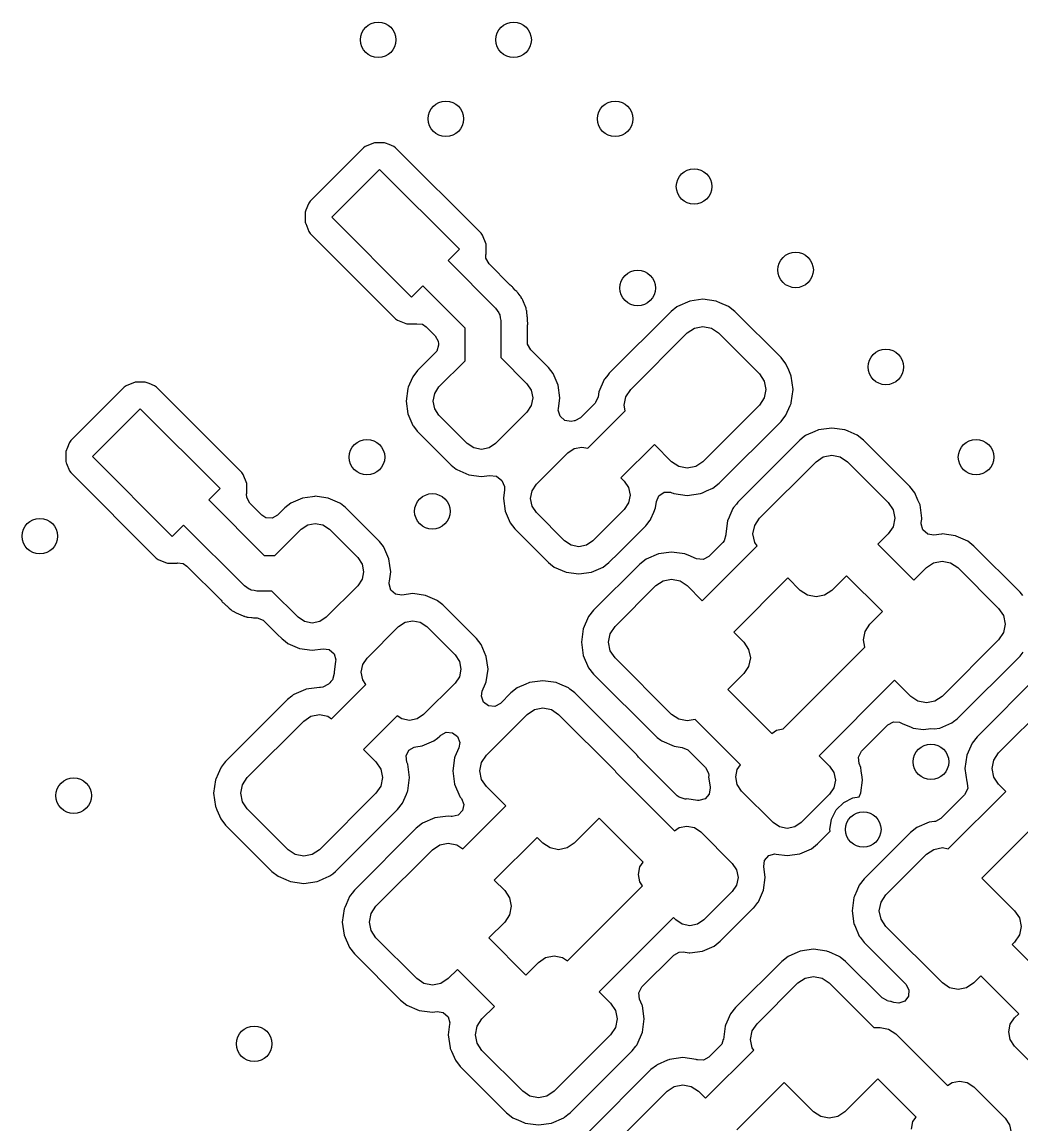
# Model space of a CAD drawing. Extents: x 4.14 to 8.85, y -5.31 to -1.77.
# Drawn here: x 6.9821 to 7.4253, y -4.226 to -3.7371 of the extents above; entities that cross this region are included whole.
import ezdxf

# ---------------------------------------------------------------- set-up
doc = ezdxf.new("R2010")
doc.units = 0
doc.header["$MEASUREMENT"] = 0
doc.layers.add('BLACK', color=7, linetype='CONTINUOUS')

msp = doc.modelspace()

# ---------------------------------------------------------------- linework, layer by layer
at = {"layer": 'BLACK', "linetype": 'CONTINUOUS'}
for p, q in [((7.13348, -3.79288), (7.10984, -3.81653)), ((7.13428, -3.79225), (7.13348, -3.79288)), ((7.13839, -3.79066), (7.13428, -3.79225)), ((7.1406, -3.79066), (7.13839, -3.79066)), ((7.14234, -3.79066), (7.1406, -3.79066)), ((7.1428, -3.79066), (7.14234, -3.79066)), ((7.14234, -3.79066), (7.14234, -3.79066)), ((7.14322, -3.79082), (7.1428, -3.79066)), ((7.14485, -3.79145), (7.14322, -3.79082)), ((7.14322, -3.79082), (7.14322, -3.79082)), ((7.14691, -3.79224), (7.14485, -3.79145)), ((7.14773, -3.79288), (7.14691, -3.79224)), ((7.18557, -3.83072), (7.14773, -3.79288)), ((7.11945, -3.82365), (7.1406, -3.80249)), ((7.1406, -3.80249), (7.17596, -3.83785)), ((7.10906, -3.81769), (7.10796, -3.82055)), ((7.10919, -3.81734), (7.10906, -3.81769)), ((7.10984, -3.81653), (7.10919, -3.81734)), ((7.10796, -3.82055), (7.10761, -3.82146)), ((7.10761, -3.82146), (7.10761, -3.82191)), ((7.10761, -3.82191), (7.10761, -3.82191)), ((7.10761, -3.82191), (7.10761, -3.8224)), ((7.10761, -3.8224), (7.10762, -3.82586)), ((7.10762, -3.82586), (7.10778, -3.82629)), ((7.10778, -3.82629), (7.10784, -3.82644)), ((7.10784, -3.82644), (7.10921, -3.82997)), ((7.1548, -3.85901), (7.11945, -3.82365)), ((7.10921, -3.82997), (7.10984, -3.83077)), ((7.10984, -3.83077), (7.14768, -3.86861)), ((7.1862, -3.83152), (7.18557, -3.83072)), ((7.18779, -3.83563), (7.1862, -3.83152)), ((7.18779, -3.83731), (7.18779, -3.83563)), ((7.17596, -3.83785), (7.17095, -3.84286)), ((7.18774, -3.84017), (7.18779, -3.84004)), ((7.18777, -3.84183), (7.18774, -3.84017)), ((7.18911, -3.84429), (7.18777, -3.84183)), ((7.18779, -3.83817), (7.18779, -3.83731)), ((7.18779, -3.84004), (7.18779, -3.83817)), ((7.17095, -3.84286), (7.192, -3.86391)), ((7.19851, -3.85369), (7.18911, -3.84429)), ((7.15981, -3.85399), (7.1548, -3.85901)), ((7.17855, -3.87273), (7.15981, -3.85399)), ((7.19895, -3.85405), (7.19851, -3.85369)), ((7.19921, -3.85428), (7.19895, -3.85405)), ((7.19895, -3.85405), (7.19895, -3.85405)), ((7.19951, -3.85447), (7.19921, -3.85428)), ((7.19974, -3.85474), (7.19951, -3.85447)), ((7.20077, -3.85593), (7.19974, -3.85474)), ((7.20102, -3.8562), (7.20077, -3.85593)), ((7.20144, -3.85662), (7.20102, -3.8562)), ((7.20156, -3.85678), (7.20144, -3.85662)), ((7.20175, -3.85705), (7.20156, -3.85678)), ((7.202, -3.85736), (7.20175, -3.85705)), ((7.20297, -3.85848), (7.202, -3.85736)), ((7.2032, -3.85875), (7.20297, -3.85848)), ((7.20297, -3.85848), (7.20297, -3.85848)), ((7.20334, -3.85907), (7.2032, -3.85875)), ((7.20342, -3.85919), (7.20334, -3.85907)), ((7.20372, -3.85971), (7.20342, -3.85919)), ((7.20379, -3.85984), (7.20372, -3.85971)), ((7.204, -3.86013), (7.20379, -3.85984)), ((7.20412, -3.86046), (7.204, -3.86013)), ((7.20462, -3.86185), (7.20412, -3.86046)), ((7.20412, -3.86046), (7.20412, -3.86046)), ((7.27806, -3.86082), (7.27261, -3.86318)), ((7.28395, -3.86001), (7.27806, -3.86082)), ((7.28983, -3.86082), (7.28395, -3.86001)), ((7.29014, -3.86095), (7.28983, -3.86082)), ((7.29147, -3.86153), (7.29014, -3.86095)), ((7.29014, -3.86095), (7.29014, -3.86095)), ((7.29528, -3.86318), (7.29147, -3.86153)), ((7.192, -3.86391), (7.1927, -3.86503)), ((7.1927, -3.86503), (7.19352, -3.86606)), ((7.19352, -3.86606), (7.19362, -3.8665)), ((7.19362, -3.8665), (7.19386, -3.86688)), ((7.20477, -3.86222), (7.20462, -3.86185)), ((7.20553, -3.86388), (7.20477, -3.86222)), ((7.20558, -3.86423), (7.20553, -3.86388)), ((7.20562, -3.86438), (7.20558, -3.86423)), ((7.20577, -3.86496), (7.20562, -3.86438)), ((7.2058, -3.8651), (7.20577, -3.86496)), ((7.20592, -3.86543), (7.2058, -3.8651)), ((7.20594, -3.86579), (7.20592, -3.86543)), ((7.20603, -3.86726), (7.20594, -3.86579)), ((7.26981, -3.86537), (7.24237, -3.89281)), ((7.27234, -3.86339), (7.26981, -3.86537)), ((7.27236, -3.86337), (7.27234, -3.86339)), ((7.27261, -3.86318), (7.27236, -3.86337)), ((7.27236, -3.86337), (7.27236, -3.86337)), ((7.29808, -3.86537), (7.29528, -3.86318)), ((7.31856, -3.88585), (7.29808, -3.86537)), ((7.14768, -3.86861), (7.14849, -3.86926)), ((7.14849, -3.86926), (7.14927, -3.86955)), ((7.14927, -3.86955), (7.15218, -3.87067)), ((7.15218, -3.87067), (7.15218, -3.87067)), ((7.15218, -3.87067), (7.15261, -3.87084)), ((7.15261, -3.87084), (7.15307, -3.87084)), ((7.15307, -3.87084), (7.15307, -3.87084)), ((7.15307, -3.87084), (7.1548, -3.87084)), ((7.1548, -3.87084), (7.15701, -3.87084)), ((7.15701, -3.87084), (7.15708, -3.87081)), ((7.15708, -3.87081), (7.1596, -3.87107)), ((7.1596, -3.87107), (7.16124, -3.87215)), ((7.19386, -3.86688), (7.19401, -3.86819)), ((7.19401, -3.86819), (7.1943, -3.86947)), ((7.1943, -3.86947), (7.1943, -3.88585)), ((7.20607, -3.86766), (7.20603, -3.86726)), ((7.20613, -3.86806), (7.20607, -3.86766)), ((7.20613, -3.86868), (7.20613, -3.86806)), ((7.20614, -3.86899), (7.20613, -3.86868)), ((7.20614, -3.86905), (7.20614, -3.86899)), ((7.20627, -3.87107), (7.20614, -3.86905)), ((7.20616, -3.87177), (7.20619, -3.87141)), ((7.20619, -3.87141), (7.20627, -3.87107)), ((7.16124, -3.87215), (7.16527, -3.87618)), ((7.16527, -3.87618), (7.16661, -3.87863)), ((7.17855, -3.88724), (7.17855, -3.87273)), ((7.20613, -3.87223), (7.20618, -3.87177)), ((7.20613, -3.8789), (7.20613, -3.87223)), ((7.20618, -3.87177), (7.20616, -3.87177)), ((7.25193, -3.89999), (7.27699, -3.87493)), ((7.27699, -3.87493), (7.28018, -3.8728)), ((7.28018, -3.8728), (7.28395, -3.87205)), ((7.28395, -3.87205), (7.28771, -3.8728)), ((7.28771, -3.8728), (7.2909, -3.87493)), ((7.2909, -3.87493), (7.309, -3.89303)), ((7.16672, -3.88029), (7.16593, -3.88297)), ((7.16661, -3.87863), (7.16672, -3.87969)), ((7.16672, -3.87969), (7.16672, -3.88029)), ((7.20624, -3.87995), (7.20613, -3.8789)), ((7.20758, -3.8824), (7.20624, -3.87995)), ((7.16381, -3.88525), (7.15744, -3.89163)), ((7.16527, -3.8838), (7.16381, -3.88525)), ((7.16593, -3.88297), (7.16527, -3.8838)), ((7.1943, -3.88585), (7.20591, -3.89747)), ((7.21541, -3.89024), (7.20758, -3.8824)), ((7.32075, -3.88865), (7.31856, -3.88585)), ((7.16694, -3.89886), (7.17855, -3.88724)), ((7.21751, -3.89291), (7.21541, -3.89024)), ((7.32195, -3.89142), (7.32075, -3.88865)), ((7.15519, -3.89465), (7.15333, -3.89895)), ((7.15534, -3.8943), (7.15519, -3.89465)), ((7.15519, -3.89465), (7.15519, -3.89465)), ((7.15744, -3.89163), (7.15534, -3.8943)), ((7.21976, -3.89811), (7.21751, -3.89291)), ((7.24018, -3.89561), (7.23782, -3.90106)), ((7.24044, -3.89528), (7.24018, -3.89561)), ((7.24176, -3.8936), (7.24044, -3.89528)), ((7.24237, -3.89281), (7.24176, -3.8936)), ((7.309, -3.89303), (7.31113, -3.89622)), ((7.32289, -3.8936), (7.32195, -3.89142)), ((7.32311, -3.8941), (7.32289, -3.8936)), ((7.32392, -3.89999), (7.32311, -3.8941)), ((7.02741, -3.89895), (7.00377, -3.92259)), ((7.02821, -3.89832), (7.02741, -3.89895)), ((7.03232, -3.89673), (7.02821, -3.89832)), ((7.03454, -3.89673), (7.03232, -3.89673)), ((7.03627, -3.89672), (7.03454, -3.89673)), ((7.03673, -3.89672), (7.03627, -3.89672)), ((7.03627, -3.89672), (7.03627, -3.89672)), ((7.03716, -3.89689), (7.03673, -3.89672)), ((7.03844, -3.89738), (7.03716, -3.89689)), ((7.03716, -3.89689), (7.03716, -3.89689)), ((7.04084, -3.89831), (7.03844, -3.89738)), ((7.04166, -3.89895), (7.04084, -3.89831)), ((7.0795, -3.93679), (7.04166, -3.89895)), ((7.15309, -3.8995), (7.15232, -3.90512)), ((7.15333, -3.89895), (7.15309, -3.8995)), ((7.16502, -3.90173), (7.16694, -3.89886)), ((7.20591, -3.89747), (7.20783, -3.90034)), ((7.20783, -3.90034), (7.20851, -3.90373)), ((7.22053, -3.90373), (7.21976, -3.89811)), ((7.2498, -3.90318), (7.25193, -3.89999)), ((7.31113, -3.89622), (7.31188, -3.89999)), ((7.31188, -3.89999), (7.31113, -3.90375)), ((7.32311, -3.90587), (7.32392, -3.89999)), ((7.15232, -3.90512), (7.15309, -3.91074)), ((7.16434, -3.90512), (7.16502, -3.90173)), ((7.16502, -3.90851), (7.16434, -3.90512)), ((7.20851, -3.90373), (7.20783, -3.90712)), ((7.21988, -3.90851), (7.22053, -3.90373)), ((7.23752, -3.90324), (7.23638, -3.90579)), ((7.23782, -3.90106), (7.23752, -3.90321)), ((7.23752, -3.90321), (7.23752, -3.90324)), ((7.24905, -3.90695), (7.2498, -3.90318)), ((7.31113, -3.90375), (7.309, -3.90695)), ((7.01338, -3.92972), (7.03454, -3.90856)), ((7.03454, -3.90856), (7.06989, -3.94391)), ((7.16694, -3.91138), (7.16502, -3.90851)), ((7.20591, -3.90999), (7.19199, -3.92391)), ((7.20783, -3.90712), (7.20591, -3.90999)), ((7.21983, -3.90918), (7.21987, -3.90854)), ((7.2206, -3.91187), (7.21983, -3.90918)), ((7.21987, -3.90854), (7.21988, -3.90851)), ((7.23611, -3.90608), (7.22966, -3.91253)), ((7.23291, -3.92602), (7.24953, -3.90939)), ((7.23638, -3.90579), (7.23611, -3.90608)), ((7.24953, -3.90939), (7.24905, -3.90695)), ((7.309, -3.90695), (7.28395, -3.932)), ((7.32075, -3.91132), (7.32258, -3.90711)), ((7.32258, -3.90711), (7.32298, -3.90618)), ((7.32298, -3.90618), (7.32311, -3.90587)), ((7.32298, -3.90618), (7.32298, -3.90618)), ((7.15309, -3.91074), (7.15534, -3.91594)), ((7.17947, -3.92391), (7.16694, -3.91138)), ((7.2227, -3.91371), (7.2206, -3.91187)), ((7.22546, -3.91413), (7.2227, -3.91371)), ((7.22682, -3.91394), (7.22546, -3.91413)), ((7.22721, -3.91387), (7.22682, -3.91394)), ((7.22966, -3.91253), (7.22721, -3.91387)), ((7.29112, -3.94156), (7.31856, -3.91412)), ((7.31856, -3.91412), (7.32075, -3.91132)), ((7.15534, -3.91594), (7.15557, -3.91624)), ((7.15557, -3.91624), (7.15557, -3.91624)), ((7.15557, -3.91624), (7.15733, -3.91847)), ((7.15733, -3.91847), (7.15733, -3.91847)), ((7.15733, -3.91847), (7.15744, -3.91861)), ((7.15744, -3.91861), (7.17224, -3.93341)), ((7.32968, -3.92025), (7.32943, -3.92044)), ((7.33352, -3.91859), (7.32968, -3.92025)), ((7.33482, -3.91802), (7.33352, -3.91859)), ((7.33513, -3.91789), (7.33482, -3.91802)), ((7.33482, -3.91802), (7.33482, -3.91802)), ((7.34101, -3.91708), (7.33513, -3.91789)), ((7.3469, -3.91789), (7.34101, -3.91708)), ((7.34721, -3.91802), (7.3469, -3.91789)), ((7.3483, -3.9185), (7.34721, -3.91802)), ((7.34721, -3.91802), (7.34721, -3.91802)), ((7.35235, -3.92025), (7.3483, -3.9185)), ((7.35515, -3.92244), (7.35235, -3.92025)), ((7.00299, -3.92376), (7.00224, -3.92571)), ((7.00313, -3.92341), (7.00299, -3.92376)), ((7.00377, -3.92259), (7.00313, -3.92341)), ((7.18234, -3.92583), (7.17947, -3.92391)), ((7.19199, -3.92391), (7.18912, -3.92583)), ((7.26239, -3.92437), (7.2476, -3.93916)), ((7.27003, -3.932), (7.26239, -3.92437)), ((7.32688, -3.92244), (7.29944, -3.94988)), ((7.32887, -3.92088), (7.32688, -3.92244)), ((7.32943, -3.92044), (7.32887, -3.92088)), ((7.32943, -3.92044), (7.32943, -3.92044)), ((7.37563, -3.94292), (7.35515, -3.92244)), ((7.00224, -3.92571), (7.00155, -3.92752)), ((7.00155, -3.92752), (7.00155, -3.93193)), ((7.04873, -3.96507), (7.01338, -3.92972)), ((7.18573, -3.92651), (7.18234, -3.92583)), ((7.18912, -3.92583), (7.18573, -3.92651)), ((7.21009, -3.94201), (7.22401, -3.92809)), ((7.22401, -3.92809), (7.22688, -3.92617)), ((7.22688, -3.92617), (7.23027, -3.92549)), ((7.23027, -3.92549), (7.23291, -3.92602)), ((7.33405, -3.932), (7.33725, -3.92987)), ((7.33725, -3.92987), (7.34101, -3.92912)), ((7.34101, -3.92912), (7.34478, -3.92987)), ((7.34478, -3.92987), (7.34797, -3.932)), ((7.00155, -3.93193), (7.00174, -3.93243)), ((7.00174, -3.93243), (7.00174, -3.93244)), ((7.00174, -3.93244), (7.00189, -3.93282)), ((7.00189, -3.93282), (7.00314, -3.93604)), ((7.17224, -3.93341), (7.17238, -3.93352)), ((7.17238, -3.93352), (7.17238, -3.93352)), ((7.17238, -3.93352), (7.17461, -3.93528)), ((7.27322, -3.93413), (7.27003, -3.932)), ((7.27699, -3.93488), (7.27322, -3.93413)), ((7.28075, -3.93413), (7.27699, -3.93488)), ((7.28395, -3.932), (7.28075, -3.93413)), ((7.309, -3.95705), (7.33405, -3.932)), ((7.34797, -3.932), (7.36607, -3.9501)), ((7.00314, -3.93604), (7.00377, -3.93684)), ((7.00377, -3.93684), (7.04161, -3.97468)), ((7.08013, -3.93759), (7.0795, -3.93679)), ((7.08172, -3.9417), (7.08013, -3.93759)), ((7.17461, -3.93528), (7.17461, -3.93528)), ((7.17461, -3.93528), (7.17491, -3.93551)), ((7.17491, -3.93551), (7.18011, -3.93776)), ((7.18011, -3.93776), (7.18573, -3.93853)), ((7.18573, -3.93853), (7.18936, -3.93803)), ((7.18936, -3.93803), (7.19237, -3.93842)), ((7.19237, -3.93842), (7.19479, -3.94025)), ((7.2476, -3.93916), (7.24906, -3.94062)), ((7.06989, -3.94391), (7.06488, -3.94892)), ((7.08172, -3.94304), (7.08172, -3.9417)), ((7.08173, -3.94554), (7.08172, -3.94304)), ((7.19479, -3.94025), (7.19597, -3.94305)), ((7.19597, -3.94464), (7.19551, -3.948)), ((7.19597, -3.94305), (7.19597, -3.94464)), ((7.20817, -3.94488), (7.21009, -3.94201)), ((7.24906, -3.94062), (7.25098, -3.94349)), ((7.25098, -3.94349), (7.25166, -3.94688)), ((7.28558, -3.94494), (7.28832, -3.94375)), ((7.28832, -3.94375), (7.29112, -3.94156)), ((7.37782, -3.94572), (7.37563, -3.94292)), ((7.06488, -3.94892), (7.08951, -3.97355)), ((7.08168, -3.94624), (7.08173, -3.94611)), ((7.0817, -3.9479), (7.08168, -3.94624)), ((7.08304, -3.95035), (7.0817, -3.9479)), ((7.08173, -3.94611), (7.08173, -3.94554)), ((7.1065, -3.94809), (7.1013, -3.95034)), ((7.11083, -3.9475), (7.1065, -3.94809)), ((7.11179, -3.94736), (7.11083, -3.9475)), ((7.11212, -3.94732), (7.11179, -3.94736)), ((7.11491, -3.9477), (7.11212, -3.94732)), ((7.11774, -3.94809), (7.11491, -3.9477)), ((7.12294, -3.95034), (7.11774, -3.94809)), ((7.19551, -3.948), (7.19547, -3.94827)), ((7.19547, -3.94827), (7.19624, -3.95389)), ((7.20749, -3.94827), (7.20817, -3.94488)), ((7.20817, -3.95166), (7.20749, -3.94827)), ((7.25166, -3.94688), (7.25098, -3.95027)), ((7.26291, -3.9525), (7.26331, -3.9496)), ((7.26331, -3.9496), (7.26445, -3.94705)), ((7.26445, -3.94705), (7.2668, -3.94552)), ((7.2668, -3.94552), (7.26959, -3.9455)), ((7.26959, -3.9455), (7.27019, -3.94572)), ((7.27019, -3.94572), (7.27079, -3.94598)), ((7.27079, -3.94598), (7.27079, -3.94598)), ((7.27079, -3.94598), (7.2711, -3.94611)), ((7.2711, -3.94611), (7.27699, -3.94692)), ((7.27699, -3.94692), (7.28287, -3.94611)), ((7.28287, -3.94611), (7.28378, -3.94572)), ((7.28378, -3.94572), (7.28558, -3.94494)), ((7.37924, -3.949), (7.37782, -3.94572)), ((7.37991, -3.95053), (7.37924, -3.949)), ((7.08837, -3.95568), (7.08304, -3.95035)), ((7.09863, -3.95244), (7.09538, -3.95568)), ((7.1013, -3.95034), (7.09863, -3.95244)), ((7.12324, -3.95057), (7.12294, -3.95034)), ((7.12547, -3.95233), (7.12324, -3.95057)), ((7.12324, -3.95057), (7.12324, -3.95057)), ((7.12561, -3.95244), (7.12547, -3.95233)), ((7.14041, -3.96724), (7.12561, -3.95244)), ((7.19624, -3.95389), (7.19849, -3.95909)), ((7.21009, -3.95453), (7.20817, -3.95166)), ((7.22262, -3.96706), (7.21009, -3.95453)), ((7.24906, -3.95314), (7.23514, -3.96706)), ((7.25098, -3.95027), (7.24906, -3.95314)), ((7.26081, -3.95736), (7.26212, -3.95433)), ((7.26212, -3.95433), (7.26291, -3.9525)), ((7.29725, -3.95268), (7.29587, -3.95587)), ((7.29751, -3.95235), (7.29725, -3.95268)), ((7.29874, -3.95078), (7.29751, -3.95235)), ((7.29944, -3.94988), (7.29874, -3.95078)), ((7.36607, -3.9501), (7.3682, -3.95329)), ((7.3682, -3.95329), (7.36895, -3.95705)), ((7.38018, -3.95117), (7.37991, -3.95053)), ((7.38099, -3.95705), (7.38018, -3.95117)), ((7.09014, -3.95682), (7.08837, -3.95568)), ((7.09293, -3.95702), (7.09014, -3.95682)), ((7.09538, -3.95568), (7.09293, -3.95702)), ((7.10873, -3.96002), (7.11212, -3.95934)), ((7.11212, -3.95934), (7.11551, -3.96002)), ((7.19849, -3.95909), (7.20059, -3.96176)), ((7.25904, -3.95976), (7.26047, -3.95795)), ((7.26047, -3.95795), (7.26066, -3.9577)), ((7.26047, -3.95795), (7.26047, -3.95795)), ((7.26066, -3.9577), (7.26081, -3.95736)), ((7.29489, -3.95813), (7.29408, -3.96401)), ((7.29554, -3.95663), (7.29489, -3.95813)), ((7.29587, -3.95587), (7.29554, -3.95663)), ((7.30687, -3.96025), (7.309, -3.95705)), ((7.36895, -3.95705), (7.3682, -3.96082)), ((7.38069, -3.95956), (7.38073, -3.95892)), ((7.38073, -3.95892), (7.38094, -3.95739)), ((7.38094, -3.95739), (7.38099, -3.95705)), ((7.38094, -3.95739), (7.38094, -3.95739)), ((7.05375, -3.96006), (7.04873, -3.96507)), ((7.08068, -3.98699), (7.05375, -3.96006)), ((7.09424, -3.97355), (7.10586, -3.96194)), ((7.10586, -3.96194), (7.10873, -3.96002)), ((7.11551, -3.96002), (7.11838, -3.96194)), ((7.11838, -3.96194), (7.13091, -3.97447)), ((7.20059, -3.96176), (7.20069, -3.96187)), ((7.20069, -3.96187), (7.20436, -3.96553)), ((7.25443, -3.96451), (7.25856, -3.96037)), ((7.25856, -3.96037), (7.25904, -3.95976)), ((7.29413, -3.96433), (7.29334, -3.96701)), ((7.29408, -3.96401), (7.29413, -3.96433)), ((7.30612, -3.96401), (7.30687, -3.96025)), ((7.30687, -3.96778), (7.30612, -3.96401)), ((7.36607, -3.96401), (7.3615, -3.96858)), ((7.3682, -3.96082), (7.36607, -3.96401)), ((7.38145, -3.96225), (7.38069, -3.95956)), ((7.38356, -3.96409), (7.38145, -3.96225)), ((7.38632, -3.96451), (7.38356, -3.96409)), ((7.38961, -3.96406), (7.38632, -3.96451)), ((7.38995, -3.96401), (7.38961, -3.96406)), ((7.38961, -3.96406), (7.38961, -3.96406)), ((7.39583, -3.96482), (7.38995, -3.96401)), ((7.14052, -3.96737), (7.14041, -3.96724)), ((7.14052, -3.96738), (7.14052, -3.96737)), ((7.14228, -3.96961), (7.14052, -3.96738)), ((7.20436, -3.96553), (7.21539, -3.97656)), ((7.22549, -3.96898), (7.22262, -3.96706)), ((7.22888, -3.96966), (7.22549, -3.96898)), ((7.23227, -3.96898), (7.22888, -3.96966)), ((7.23514, -3.96706), (7.23227, -3.96898)), ((7.24645, -3.97249), (7.25443, -3.96451)), ((7.29268, -3.96783), (7.28652, -3.97398)), ((7.29334, -3.96701), (7.29268, -3.96783)), ((7.3079, -3.96933), (7.30687, -3.96778)), ((7.3615, -3.96858), (7.37742, -3.9845)), ((7.39614, -3.96495), (7.39583, -3.96482)), ((7.39718, -3.9654), (7.39614, -3.96495)), ((7.39614, -3.96495), (7.39614, -3.96495)), ((7.40128, -3.96718), (7.39718, -3.9654)), ((7.40408, -3.96937), (7.40128, -3.96718)), ((7.08951, -3.97355), (7.09424, -3.97355)), ((7.14251, -3.96991), (7.14228, -3.96961)), ((7.14476, -3.97511), (7.14251, -3.96991)), ((7.24237, -3.97656), (7.24645, -3.97249)), ((7.26417, -3.97282), (7.25872, -3.97518)), ((7.27005, -3.97201), (7.26417, -3.97282)), ((7.27594, -3.97282), (7.27005, -3.97201)), ((7.27625, -3.97295), (7.27594, -3.97282)), ((7.27733, -3.97342), (7.27625, -3.97295)), ((7.27625, -3.97295), (7.27625, -3.97295)), ((7.28105, -3.97503), (7.27733, -3.97342)), ((7.28366, -3.99358), (7.3079, -3.96933)), ((7.28652, -3.97398), (7.28407, -3.97532)), ((7.42456, -3.98985), (7.40408, -3.96937)), ((7.04161, -3.97468), (7.04243, -3.97532)), ((7.04243, -3.97532), (7.04278, -3.97546)), ((7.04278, -3.97546), (7.04611, -3.97674)), ((7.04611, -3.97674), (7.04611, -3.97674)), ((7.04611, -3.97674), (7.04654, -3.97691)), ((7.04654, -3.97691), (7.047, -3.9769)), ((7.047, -3.9769), (7.047, -3.9769)), ((7.047, -3.9769), (7.04874, -3.9769)), ((7.04874, -3.9769), (7.05095, -3.9769)), ((7.05095, -3.9769), (7.05101, -3.97688)), ((7.05101, -3.97688), (7.05354, -3.97713)), ((7.05354, -3.97713), (7.05518, -3.97822)), ((7.05518, -3.97822), (7.07036, -3.9934)), ((7.13091, -3.97447), (7.13283, -3.97734)), ((7.13283, -3.97734), (7.13351, -3.98073)), ((7.14515, -3.97794), (7.14476, -3.97511)), ((7.14553, -3.98073), (7.14515, -3.97794)), ((7.21539, -3.97656), (7.2155, -3.97666)), ((7.2155, -3.97666), (7.2155, -3.97666)), ((7.2155, -3.97666), (7.21642, -3.97737)), ((7.21642, -3.97737), (7.21806, -3.97866)), ((7.21806, -3.97866), (7.22326, -3.98091)), ((7.2345, -3.98091), (7.2397, -3.97866)), ((7.25592, -3.97737), (7.23544, -3.99785)), ((7.2397, -3.97866), (7.24053, -3.97801)), ((7.24053, -3.97801), (7.24225, -3.97666)), ((7.24225, -3.97666), (7.24237, -3.97656)), ((7.24225, -3.97666), (7.24225, -3.97666)), ((7.25872, -3.97518), (7.25592, -3.97737)), ((7.28407, -3.97532), (7.28105, -3.97503)), ((7.37742, -3.9845), (7.38299, -3.97893)), ((7.38299, -3.97893), (7.38618, -3.9768)), ((7.38618, -3.9768), (7.38995, -3.97605)), ((7.38995, -3.97605), (7.39371, -3.9768)), ((7.39371, -3.9768), (7.3969, -3.97893)), ((7.3969, -3.97893), (7.415, -3.99703)), ((7.13351, -3.98073), (7.13283, -3.98412)), ((7.14495, -3.98499), (7.14553, -3.98073)), ((7.22326, -3.98091), (7.22888, -3.98168)), ((7.22888, -3.98168), (7.2345, -3.98091)), ((7.32155, -3.98353), (7.29758, -4.0075)), ((7.3271, -3.98907), (7.32155, -3.98353)), ((7.34758, -3.9825), (7.34101, -3.98907)), ((7.3635, -3.99842), (7.34758, -3.9825)), ((7.08179, -3.98769), (7.08068, -3.98699)), ((7.08282, -3.98851), (7.08179, -3.98769)), ((7.08326, -3.98862), (7.08282, -3.98851)), ((7.08364, -3.98886), (7.08326, -3.98862)), ((7.13091, -3.98699), (7.11699, -4.00091)), ((7.13283, -3.98412), (7.13091, -3.98699)), ((7.14483, -3.98618), (7.14487, -3.98554)), ((7.1456, -3.98887), (7.14483, -3.98618)), ((7.14487, -3.98554), (7.14495, -3.98499)), ((7.245, -4.00503), (7.2631, -3.98693)), ((7.2631, -3.98693), (7.26629, -3.9848)), ((7.26629, -3.9848), (7.27005, -3.98405)), ((7.27005, -3.98405), (7.27382, -3.9848)), ((7.27382, -3.9848), (7.27701, -3.98693)), ((7.27701, -3.98693), (7.28366, -3.99358)), ((7.07036, -3.9934), (7.07065, -3.99377)), ((7.08495, -3.989), (7.08364, -3.98886)), ((7.08623, -3.9893), (7.08495, -3.989)), ((7.09285, -3.9893), (7.08623, -3.9893)), ((7.10447, -4.00091), (7.09285, -3.9893)), ((7.1477, -3.99071), (7.1456, -3.98887)), ((7.15046, -3.99113), (7.1477, -3.99071)), ((7.15527, -3.99047), (7.15046, -3.99113)), ((7.16089, -3.99124), (7.15527, -3.99047)), ((7.16609, -3.99349), (7.16089, -3.99124)), ((7.16634, -3.99369), (7.16609, -3.99349)), ((7.16865, -3.99549), (7.16634, -3.99369)), ((7.33029, -3.9912), (7.3271, -3.98907)), ((7.33405, -3.99195), (7.33029, -3.9912)), ((7.33782, -3.9912), (7.33405, -3.99195)), ((7.34101, -3.98907), (7.33782, -3.9912)), ((7.42572, -3.99133), (7.42456, -3.98985)), ((7.07065, -3.99377), (7.07067, -3.99376)), ((7.07067, -3.99376), (7.0709, -3.99403)), ((7.0709, -3.99403), (7.07109, -3.99433)), ((7.07109, -3.99433), (7.07135, -3.99456)), ((7.07135, -3.99456), (7.07135, -3.99456)), ((7.07135, -3.99456), (7.07265, -3.99571)), ((7.07265, -3.99571), (7.07287, -3.99592)), ((7.07287, -3.99592), (7.07331, -3.99636)), ((7.07331, -3.99636), (7.07345, -3.99646)), ((7.07345, -3.99646), (7.07345, -3.99646)), ((7.07345, -3.99646), (7.07364, -3.9966)), ((7.07364, -3.9966), (7.07394, -3.99685)), ((7.07394, -3.99685), (7.07463, -3.99745)), ((7.07463, -3.99745), (7.07532, -3.99806)), ((7.07532, -3.99806), (7.07564, -3.99821)), ((7.07564, -3.99821), (7.07576, -3.9983)), ((7.07576, -3.9983), (7.07627, -3.9986)), ((7.16876, -3.99559), (7.16865, -3.99549)), ((7.16865, -3.99549), (7.16865, -3.99549)), ((7.18356, -4.01039), (7.16876, -3.99559)), ((7.23544, -3.99785), (7.23325, -4.00065)), ((7.35793, -4.00399), (7.3635, -3.99842)), ((7.415, -3.99703), (7.41713, -4.00022)), ((7.07627, -3.9986), (7.0764, -3.99867)), ((7.0764, -3.99867), (7.07669, -3.99889)), ((7.07669, -3.99889), (7.0784, -3.99953)), ((7.0784, -3.99953), (7.07877, -3.99968)), ((7.07877, -3.99968), (7.08043, -4.00046)), ((7.08043, -4.00046), (7.08078, -4.00052)), ((7.08078, -4.00052), (7.08092, -4.00056)), ((7.08092, -4.00056), (7.0815, -4.00071)), ((7.0815, -4.00071), (7.08164, -4.00074)), ((7.08164, -4.00074), (7.08197, -4.00087)), ((7.08197, -4.00087), (7.08232, -4.00089)), ((7.08232, -4.00089), (7.08232, -4.00089)), ((7.08232, -4.00089), (7.0838, -4.001)), ((7.0838, -4.001), (7.08419, -4.00105)), ((7.08419, -4.00105), (7.08471, -4.00113)), ((7.08471, -4.00113), (7.08531, -4.00113)), ((7.08531, -4.00113), (7.08568, -4.00114)), ((7.08568, -4.00114), (7.0861, -4.00117)), ((7.0861, -4.00117), (7.08631, -4.00119)), ((7.08631, -4.00119), (7.08893, -4.00217)), ((7.08893, -4.00217), (7.08945, -4.00263)), ((7.08945, -4.00263), (7.09535, -4.00853)), ((7.10734, -4.00283), (7.10447, -4.00091)), ((7.11073, -4.00351), (7.10734, -4.00283)), ((7.11412, -4.00283), (7.11073, -4.00351)), ((7.11699, -4.00091), (7.11412, -4.00283)), ((7.14901, -4.00509), (7.15188, -4.00317)), ((7.15188, -4.00317), (7.15527, -4.00249)), ((7.15527, -4.00249), (7.15866, -4.00317)), ((7.15866, -4.00317), (7.16153, -4.00509)), ((7.23325, -4.00065), (7.23089, -4.0061)), ((7.41713, -4.00022), (7.41788, -4.00399)), ((7.13509, -4.01901), (7.14901, -4.00509)), ((7.16153, -4.00509), (7.17406, -4.01762)), ((7.23089, -4.0061), (7.23008, -4.01199)), ((7.24212, -4.01199), (7.24287, -4.00822)), ((7.24287, -4.00822), (7.245, -4.00503)), ((7.29758, -4.0075), (7.30207, -4.01199)), ((7.35505, -4.01095), (7.3558, -4.00718)), ((7.3558, -4.00718), (7.35793, -4.00399)), ((7.41713, -4.00775), (7.415, -4.01095)), ((7.41788, -4.00399), (7.41713, -4.00775)), ((7.09535, -4.00853), (7.09724, -4.01041)), ((7.09724, -4.01041), (7.09735, -4.01051)), ((7.09735, -4.01051), (7.09735, -4.01051)), ((7.09735, -4.01051), (7.09875, -4.0116)), ((7.09875, -4.0116), (7.09991, -4.01251)), ((7.09991, -4.01251), (7.10511, -4.01476)), ((7.18566, -4.01306), (7.18356, -4.01039)), ((7.18791, -4.01826), (7.18566, -4.01306)), ((7.23008, -4.01199), (7.23089, -4.01787)), ((7.24287, -4.01575), (7.24212, -4.01199)), ((7.30207, -4.01199), (7.3042, -4.01518)), ((7.3557, -4.01422), (7.35505, -4.01095)), ((7.415, -4.01095), (7.38995, -4.036)), ((7.10511, -4.01476), (7.11073, -4.01553)), ((7.11073, -4.01553), (7.11554, -4.01487)), ((7.11554, -4.01487), (7.1183, -4.01529)), ((7.1183, -4.01529), (7.1204, -4.01713)), ((7.1204, -4.01713), (7.12117, -4.01982)), ((7.17406, -4.01762), (7.17598, -4.02049)), ((7.23089, -4.01787), (7.23325, -4.02332)), ((7.245, -4.01895), (7.24287, -4.01575)), ((7.3042, -4.01518), (7.30495, -4.01895)), ((7.31951, -4.05042), (7.3557, -4.01422)), ((7.39712, -4.04556), (7.42456, -4.01812)), ((7.42456, -4.01812), (7.42592, -4.01638)), ((7.12113, -4.02046), (7.12047, -4.02527)), ((7.12117, -4.01982), (7.12113, -4.02046)), ((7.13249, -4.02527), (7.13317, -4.02188)), ((7.13317, -4.02188), (7.13509, -4.01901)), ((7.17598, -4.02049), (7.17666, -4.02388)), ((7.18868, -4.02388), (7.18791, -4.01826)), ((7.27005, -4.044), (7.245, -4.01895)), ((7.3042, -4.02271), (7.30207, -4.0259)), ((7.30495, -4.01895), (7.3042, -4.02271)), ((7.12051, -4.02593), (7.11973, -4.02861)), ((7.12047, -4.02527), (7.12051, -4.02561)), ((7.12051, -4.02561), (7.12051, -4.02593)), ((7.13317, -4.02866), (7.13249, -4.02527)), ((7.17598, -4.02727), (7.17406, -4.03014)), ((7.17666, -4.02388), (7.17598, -4.02727)), ((7.18791, -4.0295), (7.18868, -4.02388)), ((7.23325, -4.02332), (7.23544, -4.02612)), ((7.23544, -4.02612), (7.26288, -4.05356)), ((7.30207, -4.0259), (7.29502, -4.03295)), ((7.43288, -4.02644), (7.40544, -4.05388)), ((7.11395, -4.03201), (7.10806, -4.03282)), ((7.11428, -4.03206), (7.11395, -4.03201)), ((7.11439, -4.03206), (7.11428, -4.03206)), ((7.11544, -4.03195), (7.11439, -4.03206)), ((7.11789, -4.03061), (7.11544, -4.03195)), ((7.11848, -4.03002), (7.11789, -4.03061)), ((7.11906, -4.02944), (7.11848, -4.03002)), ((7.11973, -4.02861), (7.11906, -4.02944)), ((7.11934, -4.04589), (7.13453, -4.0307)), ((7.13453, -4.0307), (7.13317, -4.02866)), ((7.17406, -4.03014), (7.16014, -4.04406)), ((7.18612, -4.03364), (7.18754, -4.03036)), ((7.18754, -4.03036), (7.18791, -4.0295)), ((7.20165, -4.03225), (7.19885, -4.03444)), ((7.20546, -4.0306), (7.20165, -4.03225)), ((7.20679, -4.03002), (7.20546, -4.0306)), ((7.2071, -4.02989), (7.20679, -4.03002)), ((7.20679, -4.03002), (7.20679, -4.03002)), ((7.21299, -4.02908), (7.2071, -4.02989)), ((7.21887, -4.02989), (7.21299, -4.02908)), ((7.21918, -4.03002), (7.21887, -4.02989)), ((7.22055, -4.03062), (7.21918, -4.03002)), ((7.21918, -4.03002), (7.21918, -4.03002)), ((7.22432, -4.03225), (7.22055, -4.03062)), ((7.22457, -4.03244), (7.22432, -4.03225)), ((7.22499, -4.03277), (7.22457, -4.03244)), ((7.22457, -4.03244), (7.22457, -4.03244)), ((7.22712, -4.03444), (7.22499, -4.03277)), ((7.36889, -4.02887), (7.33548, -4.06228)), ((7.37603, -4.036), (7.36889, -4.02887)), ((7.09981, -4.03737), (7.07237, -4.06481)), ((7.10169, -4.0359), (7.09981, -4.03737)), ((7.10236, -4.03537), (7.10169, -4.0359)), ((7.10261, -4.03518), (7.10236, -4.03537)), ((7.10236, -4.03537), (7.10236, -4.03537)), ((7.10669, -4.03341), (7.10261, -4.03518)), ((7.10775, -4.03295), (7.10669, -4.03341)), ((7.10806, -4.03282), (7.10775, -4.03295)), ((7.10775, -4.03295), (7.10775, -4.03295)), ((7.18573, -4.03596), (7.18612, -4.03364)), ((7.1867, -4.03858), (7.18573, -4.03596)), ((7.19885, -4.03444), (7.19418, -4.03911)), ((7.25456, -4.06188), (7.22712, -4.03444)), ((7.29502, -4.03295), (7.31445, -4.05238)), ((7.37922, -4.03813), (7.37603, -4.036)), ((7.38995, -4.036), (7.38675, -4.03813)), ((7.415, -4.06105), (7.44005, -4.036)), ((7.18894, -4.04025), (7.1867, -4.03858)), ((7.19173, -4.04045), (7.18894, -4.04025)), ((7.19418, -4.03911), (7.19173, -4.04045)), ((7.20603, -4.044), (7.20922, -4.04187)), ((7.20922, -4.04187), (7.21299, -4.04112)), ((7.21299, -4.04112), (7.21675, -4.04187)), ((7.21675, -4.04187), (7.21995, -4.044)), ((7.38299, -4.03888), (7.37922, -4.03813)), ((7.38675, -4.03813), (7.38299, -4.03888)), ((7.08193, -4.07199), (7.10699, -4.04693)), ((7.10699, -4.04693), (7.11018, -4.0448)), ((7.11018, -4.0448), (7.11395, -4.04405)), ((7.11395, -4.04405), (7.11771, -4.0448)), ((7.11771, -4.0448), (7.11934, -4.04589)), ((7.14845, -4.04462), (7.13352, -4.05955)), ((7.15049, -4.04598), (7.14845, -4.04462)), ((7.15388, -4.04666), (7.15049, -4.04598)), ((7.15727, -4.04598), (7.15388, -4.04666)), ((7.16014, -4.04406), (7.15727, -4.04598)), ((7.18793, -4.0621), (7.20603, -4.044)), ((7.21995, -4.044), (7.245, -4.06905)), ((7.27325, -4.04613), (7.27005, -4.044)), ((7.27701, -4.04688), (7.27325, -4.04613)), ((7.28043, -4.0462), (7.27701, -4.04688)), ((7.30053, -4.0663), (7.28043, -4.0462)), ((7.36587, -4.04862), (7.36833, -4.04728)), ((7.36833, -4.04728), (7.37112, -4.04748)), ((7.39432, -4.04775), (7.39507, -4.04717)), ((7.39507, -4.04717), (7.39655, -4.046)), ((7.39655, -4.046), (7.39712, -4.04556)), ((7.16768, -4.05326), (7.17013, -4.05192)), ((7.17013, -4.05192), (7.17292, -4.05212)), ((7.17292, -4.05212), (7.17516, -4.05379)), ((7.31445, -4.05238), (7.31649, -4.05102)), ((7.31649, -4.05102), (7.31951, -4.05042)), ((7.36002, -4.05447), (7.36587, -4.04862)), ((7.37112, -4.04748), (7.3716, -4.04771)), ((7.3716, -4.04771), (7.37165, -4.04775)), ((7.37165, -4.04775), (7.3722, -4.04799)), ((7.3722, -4.04799), (7.3762, -4.04972)), ((7.3762, -4.04972), (7.3771, -4.05011)), ((7.3771, -4.05011), (7.38176, -4.05075)), ((7.38176, -4.05075), (7.385, -4.05024)), ((7.385, -4.05024), (7.38637, -4.05045)), ((7.38637, -4.05045), (7.38887, -4.05011)), ((7.38887, -4.05011), (7.39432, -4.04775)), ((7.1595, -4.05791), (7.1647, -4.05566)), ((7.1647, -4.05566), (7.16621, -4.05447)), ((7.16621, -4.05447), (7.16725, -4.05366)), ((7.16725, -4.05366), (7.16737, -4.05356)), ((7.16725, -4.05366), (7.16725, -4.05366)), ((7.16737, -4.05356), (7.16748, -4.05346)), ((7.16748, -4.05346), (7.16768, -4.05326)), ((7.16748, -4.05346), (7.16748, -4.05346)), ((7.17516, -4.05379), (7.17613, -4.05641)), ((7.17613, -4.05641), (7.17574, -4.05874)), ((7.26288, -4.05356), (7.2637, -4.0542)), ((7.2637, -4.0542), (7.26533, -4.05548)), ((7.26533, -4.05548), (7.26568, -4.05575)), ((7.26568, -4.05575), (7.27113, -4.05811)), ((7.35421, -4.06029), (7.36002, -4.05447)), ((7.40325, -4.05668), (7.40089, -4.06213)), ((7.40544, -4.05388), (7.40325, -4.05668)), ((7.13352, -4.05955), (7.139, -4.06503)), ((7.15238, -4.06242), (7.15359, -4.0599)), ((7.15359, -4.0599), (7.15597, -4.05844)), ((7.15597, -4.05844), (7.1566, -4.05831)), ((7.1566, -4.05831), (7.1595, -4.05791)), ((7.17574, -4.05874), (7.174, -4.06275)), ((7.1858, -4.06529), (7.18793, -4.0621)), ((7.25465, -4.062), (7.25456, -4.06188)), ((7.25501, -4.06246), (7.25465, -4.062)), ((7.27113, -4.05811), (7.27467, -4.0586)), ((7.27467, -4.0586), (7.27722, -4.05974)), ((7.27722, -4.05974), (7.2775, -4.06)), ((7.2775, -4.06), (7.28506, -4.06756)), ((7.35282, -4.06299), (7.35421, -4.06029)), ((7.41287, -4.06425), (7.415, -4.06105)), ((7.07173, -4.06563), (7.07038, -4.06735)), ((7.07237, -4.06481), (7.07173, -4.06563)), ((7.139, -4.06503), (7.14113, -4.06822)), ((7.15272, -4.06519), (7.15238, -4.06242)), ((7.15298, -4.06579), (7.15272, -4.06519)), ((7.15311, -4.0661), (7.15298, -4.06579)), ((7.15298, -4.06579), (7.15298, -4.06579)), ((7.15392, -4.07199), (7.15311, -4.0661)), ((7.17382, -4.06317), (7.17301, -4.06905)), ((7.174, -4.06275), (7.17382, -4.06317)), ((7.18505, -4.06905), (7.1858, -4.06529)), ((7.25541, -4.06291), (7.25501, -4.06246)), ((7.27256, -4.08006), (7.25541, -4.06291)), ((7.29917, -4.06834), (7.30053, -4.0663)), ((7.33548, -4.06228), (7.34006, -4.06686)), ((7.34006, -4.06686), (7.34198, -4.06973)), ((7.35316, -4.06577), (7.35282, -4.06299)), ((7.35391, -4.0675), (7.35316, -4.06577)), ((7.40089, -4.06213), (7.40008, -4.06801)), ((7.41212, -4.06801), (7.41287, -4.06425)), ((7.06903, -4.07027), (7.06798, -4.0727)), ((7.07018, -4.06761), (7.06903, -4.07027)), ((7.07038, -4.06735), (7.07018, -4.06761)), ((7.14113, -4.06822), (7.14188, -4.07199)), ((7.17301, -4.06905), (7.17382, -4.07494)), ((7.1858, -4.07282), (7.18505, -4.06905)), ((7.245, -4.06905), (7.24535, -4.06958)), ((7.24535, -4.06958), (7.2713, -4.09553)), ((7.28506, -4.06756), (7.2864, -4.07001)), ((7.2864, -4.07001), (7.28651, -4.07107)), ((7.28651, -4.07139), (7.28647, -4.07173)), ((7.28647, -4.07173), (7.28708, -4.07623)), ((7.28651, -4.07107), (7.28651, -4.07139)), ((7.29849, -4.07173), (7.29917, -4.06834)), ((7.29917, -4.07512), (7.29849, -4.07173)), ((7.34198, -4.06973), (7.34266, -4.07312)), ((7.35412, -4.06902), (7.35391, -4.0675)), ((7.35451, -4.07185), (7.35412, -4.06902)), ((7.35468, -4.07312), (7.35451, -4.07185)), ((7.40008, -4.06801), (7.40089, -4.0739)), ((7.41287, -4.07178), (7.41212, -4.06801)), ((7.415, -4.07497), (7.41287, -4.07178)), ((7.06782, -4.07306), (7.06701, -4.07895)), ((7.06798, -4.0727), (7.06782, -4.07306)), ((7.07905, -4.07895), (7.0798, -4.07518)), ((7.0798, -4.07518), (7.08193, -4.07199)), ((7.14113, -4.07575), (7.139, -4.07895)), ((7.14188, -4.07199), (7.14113, -4.07575)), ((7.15311, -4.07787), (7.15392, -4.07199)), ((7.17382, -4.07494), (7.17618, -4.08039)), ((7.18793, -4.07601), (7.1858, -4.07282)), ((7.1965, -4.08458), (7.18793, -4.07601)), ((7.28713, -4.07654), (7.28671, -4.0793)), ((7.28708, -4.07623), (7.28713, -4.07654)), ((7.30109, -4.07799), (7.29917, -4.07512)), ((7.34198, -4.07651), (7.34006, -4.07938)), ((7.34266, -4.07312), (7.34198, -4.07651)), ((7.35391, -4.07874), (7.35468, -4.07312)), ((7.40089, -4.0739), (7.40102, -4.07421)), ((7.40102, -4.07421), (7.40111, -4.07453)), ((7.40111, -4.07453), (7.40103, -4.07456)), ((7.40103, -4.07456), (7.40132, -4.07687)), ((7.41813, -4.07811), (7.415, -4.07497)), ((7.06701, -4.07895), (7.06782, -4.08483)), ((7.0798, -4.08271), (7.07905, -4.07895)), ((7.139, -4.07895), (7.11395, -4.104)), ((7.15075, -4.08332), (7.1525, -4.07928)), ((7.1525, -4.07928), (7.15298, -4.07818)), ((7.15298, -4.07818), (7.15311, -4.07787)), ((7.15298, -4.07818), (7.15298, -4.07818)), ((7.17618, -4.08039), (7.17637, -4.08064)), ((7.17637, -4.08064), (7.17637, -4.08064)), ((7.17637, -4.08064), (7.17688, -4.08128)), ((7.17688, -4.08128), (7.17791, -4.08388)), ((7.27339, -4.08073), (7.27256, -4.08006)), ((7.27607, -4.08151), (7.27339, -4.08073)), ((7.27639, -4.08151), (7.27607, -4.08151)), ((7.27673, -4.08147), (7.27639, -4.08151)), ((7.28154, -4.08213), (7.27673, -4.08147)), ((7.28487, -4.0814), (7.28218, -4.08217)), ((7.28671, -4.0793), (7.28487, -4.0814)), ((7.31501, -4.09191), (7.30109, -4.07799)), ((7.34006, -4.07938), (7.32753, -4.09191)), ((7.34632, -4.08306), (7.35044, -4.08096)), ((7.35044, -4.08096), (7.35314, -4.08053)), ((7.35314, -4.08053), (7.35391, -4.07874)), ((7.39267, -4.10357), (7.41813, -4.07811)), ((7.39993, -4.07958), (7.39468, -4.08483)), ((7.40132, -4.07687), (7.39993, -4.07958)), ((7.06782, -4.08483), (7.06795, -4.08514)), ((7.06795, -4.08514), (7.06795, -4.08514)), ((7.06795, -4.08514), (7.06846, -4.08632)), ((7.06846, -4.08632), (7.07018, -4.09028)), ((7.08193, -4.0859), (7.0798, -4.08271)), ((7.10003, -4.104), (7.08193, -4.0859)), ((7.12112, -4.11356), (7.14856, -4.08612)), ((7.14856, -4.08612), (7.15075, -4.08332)), ((7.17791, -4.08388), (7.17738, -4.08662)), ((7.17744, -4.10364), (7.1965, -4.08458)), ((7.28218, -4.08217), (7.28154, -4.08213)), ((7.34096, -4.09044), (7.34306, -4.08632)), ((7.34306, -4.08632), (7.34632, -4.08306)), ((7.39468, -4.08483), (7.38943, -4.09008)), ((7.07018, -4.09028), (7.07237, -4.09308)), ((7.16513, -4.08989), (7.15968, -4.09225)), ((7.17101, -4.08908), (7.16513, -4.08989)), ((7.1723, -4.08926), (7.17101, -4.08908)), ((7.17273, -4.0893), (7.1723, -4.08926)), ((7.17545, -4.08864), (7.17273, -4.0893)), ((7.17738, -4.08662), (7.17545, -4.08864)), ((7.23795, -4.09002), (7.2269, -4.10107)), ((7.25738, -4.10945), (7.23795, -4.09002)), ((7.34024, -4.095), (7.34096, -4.09044)), ((7.38697, -4.09142), (7.38659, -4.09149)), ((7.38943, -4.09008), (7.38697, -4.09142)), ((7.07237, -4.09308), (7.09285, -4.11356)), ((7.15688, -4.09444), (7.12944, -4.12188)), ((7.15968, -4.09225), (7.15688, -4.09444)), ((7.2713, -4.09553), (7.27334, -4.09417)), ((7.27334, -4.09417), (7.27673, -4.09349)), ((7.27673, -4.09349), (7.28012, -4.09417)), ((7.28012, -4.09417), (7.28299, -4.09609)), ((7.28299, -4.09609), (7.29691, -4.11001)), ((7.31788, -4.09383), (7.31501, -4.09191)), ((7.32127, -4.09451), (7.31788, -4.09383)), ((7.32466, -4.09383), (7.32127, -4.09451)), ((7.32753, -4.09191), (7.32466, -4.09383)), ((7.33476, -4.10141), (7.34037, -4.09581)), ((7.34037, -4.09581), (7.34024, -4.095)), ((7.37872, -4.09418), (7.37592, -4.09637)), ((7.38417, -4.09182), (7.37872, -4.09418)), ((7.38659, -4.09149), (7.38417, -4.09182)), ((7.43205, -4.09203), (7.40758, -4.1165)), ((7.16725, -4.10187), (7.17101, -4.10112)), ((7.17101, -4.10112), (7.17478, -4.10187)), ((7.21042, -4.0985), (7.19145, -4.11747)), ((7.21299, -4.10107), (7.21042, -4.0985)), ((7.21618, -4.1032), (7.21299, -4.10107)), ((7.2269, -4.10107), (7.22371, -4.1032)), ((7.37592, -4.09637), (7.35544, -4.11685)), ((7.10322, -4.10613), (7.10003, -4.104)), ((7.11395, -4.104), (7.11075, -4.10613)), ((7.139, -4.12905), (7.16405, -4.104)), ((7.16405, -4.104), (7.16725, -4.10187)), ((7.17478, -4.10187), (7.17744, -4.10364)), ((7.21995, -4.10395), (7.21618, -4.1032)), ((7.22371, -4.1032), (7.21995, -4.10395)), ((7.31313, -4.1066), (7.31582, -4.10583)), ((7.31582, -4.10583), (7.31646, -4.10587)), ((7.31646, -4.10587), (7.32127, -4.10653)), ((7.32127, -4.10653), (7.32689, -4.10576)), ((7.32689, -4.10576), (7.33209, -4.10351)), ((7.33209, -4.10351), (7.33476, -4.10141)), ((7.365, -4.12403), (7.3831, -4.10593)), ((7.3831, -4.10593), (7.38629, -4.1038)), ((7.38629, -4.1038), (7.39005, -4.10305)), ((7.39005, -4.10305), (7.39267, -4.10357)), ((7.10699, -4.10688), (7.10322, -4.10613)), ((7.11075, -4.10613), (7.10699, -4.10688)), ((7.25602, -4.11149), (7.25738, -4.10945)), ((7.29691, -4.11001), (7.29883, -4.11288)), ((7.31087, -4.11146), (7.31129, -4.1087)), ((7.31129, -4.1087), (7.31313, -4.1066)), ((7.09285, -4.11356), (7.09565, -4.11575)), ((7.09565, -4.11575), (7.09907, -4.11723)), ((7.11559, -4.11693), (7.11832, -4.11575)), ((7.11832, -4.11575), (7.11857, -4.11556)), ((7.11857, -4.11556), (7.11981, -4.11459)), ((7.11981, -4.11459), (7.12112, -4.11356)), ((7.25534, -4.11488), (7.25602, -4.11149)), ((7.25602, -4.11827), (7.25534, -4.11488)), ((7.29883, -4.11288), (7.29951, -4.11627)), ((7.31153, -4.11627), (7.31087, -4.11146)), ((7.09907, -4.11723), (7.10033, -4.11778)), ((7.10033, -4.11778), (7.1011, -4.11811)), ((7.1011, -4.11811), (7.10699, -4.11892)), ((7.10699, -4.11892), (7.11287, -4.11811)), ((7.11287, -4.11811), (7.11364, -4.11778)), ((7.11364, -4.11778), (7.11559, -4.11693)), ((7.19145, -4.11747), (7.19607, -4.1221)), ((7.22385, -4.15323), (7.25714, -4.11994)), ((7.25714, -4.11994), (7.25602, -4.11827)), ((7.29883, -4.11966), (7.29691, -4.12253)), ((7.29951, -4.11627), (7.29883, -4.11966)), ((7.31076, -4.12189), (7.31153, -4.11627)), ((7.35325, -4.11965), (7.35215, -4.12219)), ((7.35544, -4.11685), (7.35325, -4.11965)), ((7.40758, -4.1165), (7.42207, -4.13099)), ((7.12725, -4.12468), (7.12573, -4.12818)), ((7.12769, -4.12412), (7.12725, -4.12468)), ((7.12843, -4.12317), (7.12769, -4.12412)), ((7.12944, -4.12188), (7.12843, -4.12317)), ((7.19607, -4.1221), (7.1982, -4.12529)), ((7.1982, -4.12529), (7.19895, -4.12905)), ((7.29691, -4.12253), (7.28438, -4.13506)), ((7.30851, -4.12709), (7.31076, -4.12189)), ((7.35089, -4.1251), (7.35008, -4.13099)), ((7.35111, -4.12459), (7.35089, -4.1251)), ((7.35215, -4.12219), (7.35111, -4.12459)), ((7.36287, -4.12722), (7.365, -4.12403)), ((7.12489, -4.13013), (7.12408, -4.13601)), ((7.12515, -4.12952), (7.12489, -4.13013)), ((7.12573, -4.12818), (7.12515, -4.12952)), ((7.13687, -4.13225), (7.139, -4.12905)), ((7.19895, -4.12905), (7.1982, -4.13282)), ((7.29161, -4.14456), (7.30641, -4.12976)), ((7.30641, -4.12976), (7.30651, -4.12965)), ((7.30651, -4.12965), (7.30827, -4.1274)), ((7.30651, -4.12965), (7.30651, -4.12965)), ((7.30827, -4.1274), (7.30851, -4.12709)), ((7.36212, -4.13099), (7.36287, -4.12722)), ((7.13612, -4.13601), (7.13687, -4.13225)), ((7.1982, -4.13282), (7.19607, -4.13601)), ((7.27086, -4.13406), (7.23795, -4.16697)), ((7.27186, -4.13506), (7.27086, -4.13406)), ((7.27473, -4.13698), (7.27186, -4.13506)), ((7.28438, -4.13506), (7.28151, -4.13698)), ((7.35008, -4.13099), (7.35089, -4.13687)), ((7.36287, -4.13475), (7.36212, -4.13099)), ((7.365, -4.13795), (7.36287, -4.13475)), ((7.42207, -4.13099), (7.4242, -4.13418)), ((7.4242, -4.13418), (7.42495, -4.13795)), ((7.12408, -4.13601), (7.12489, -4.1419)), ((7.13687, -4.13978), (7.13612, -4.13601)), ((7.139, -4.14297), (7.13687, -4.13978)), ((7.19607, -4.13601), (7.189, -4.14308)), ((7.27812, -4.13766), (7.27473, -4.13698)), ((7.28151, -4.13698), (7.27812, -4.13766)), ((7.35089, -4.13687), (7.35102, -4.13718)), ((7.35102, -4.13718), (7.35102, -4.13718)), ((7.35102, -4.13718), (7.35121, -4.13761)), ((7.35121, -4.13761), (7.35325, -4.14232)), ((7.39005, -4.163), (7.365, -4.13795)), ((7.42495, -4.13795), (7.4242, -4.14171)), ((7.12489, -4.1419), (7.12725, -4.14735)), ((7.1571, -4.16107), (7.139, -4.14297)), ((7.189, -4.14308), (7.20542, -4.1595)), ((7.28894, -4.14666), (7.29161, -4.14456)), ((7.35325, -4.14232), (7.35344, -4.14257)), ((7.35344, -4.14257), (7.35344, -4.14257)), ((7.35344, -4.14257), (7.35358, -4.14275)), ((7.35358, -4.14275), (7.35544, -4.14512)), ((7.35544, -4.14512), (7.3739, -4.16358)), ((7.42207, -4.1449), (7.42103, -4.14595)), ((7.4242, -4.14171), (7.42207, -4.1449)), ((7.12725, -4.14735), (7.12944, -4.15015)), ((7.27097, -4.15068), (7.27342, -4.14934)), ((7.27342, -4.14934), (7.27515, -4.14928)), ((7.27515, -4.14928), (7.27779, -4.14964)), ((7.27779, -4.14964), (7.27812, -4.14968)), ((7.27812, -4.14968), (7.28374, -4.14891)), ((7.28374, -4.14891), (7.28894, -4.14666)), ((7.32605, -4.14934), (7.32165, -4.15125)), ((7.32679, -4.14902), (7.32605, -4.14934)), ((7.3271, -4.14889), (7.32679, -4.14902)), ((7.32679, -4.14902), (7.32679, -4.14902)), ((7.33299, -4.14808), (7.3271, -4.14889)), ((7.33887, -4.14889), (7.33299, -4.14808)), ((7.33918, -4.14902), (7.33887, -4.14889)), ((7.33976, -4.14928), (7.33918, -4.14902)), ((7.33918, -4.14902), (7.33918, -4.14902)), ((7.34432, -4.15125), (7.33976, -4.14928)), ((7.42103, -4.14595), (7.43883, -4.16375)), ((7.12944, -4.15015), (7.14992, -4.17063)), ((7.20542, -4.1595), (7.21099, -4.15393)), ((7.21099, -4.15393), (7.21418, -4.1518)), ((7.21418, -4.1518), (7.21795, -4.15105)), ((7.21795, -4.15105), (7.22171, -4.1518)), ((7.22171, -4.1518), (7.22385, -4.15323)), ((7.25691, -4.16474), (7.27097, -4.15068)), ((7.31885, -4.15344), (7.29837, -4.17392)), ((7.32165, -4.15125), (7.31885, -4.15344)), ((7.34457, -4.15144), (7.34432, -4.15125)), ((7.34477, -4.1516), (7.34457, -4.15144)), ((7.34457, -4.15144), (7.34457, -4.15144)), ((7.34712, -4.15344), (7.34477, -4.1516)), ((7.36333, -4.16965), (7.34712, -4.15344)), ((7.17508, -4.157), (7.17101, -4.16107)), ((7.1915, -4.17342), (7.17508, -4.157)), ((7.40711, -4.15987), (7.40397, -4.163)), ((7.4239, -4.17666), (7.40711, -4.15987)), ((7.16029, -4.1632), (7.1571, -4.16107)), ((7.16405, -4.16395), (7.16029, -4.1632)), ((7.16782, -4.1632), (7.16405, -4.16395)), ((7.17101, -4.16107), (7.16782, -4.1632)), ((7.25552, -4.16745), (7.25691, -4.16474)), ((7.30793, -4.1811), (7.32603, -4.163)), ((7.32603, -4.163), (7.32922, -4.16087)), ((7.32922, -4.16087), (7.33299, -4.16012)), ((7.33299, -4.16012), (7.33675, -4.16087)), ((7.33675, -4.16087), (7.33995, -4.163)), ((7.33995, -4.163), (7.35968, -4.18274)), ((7.3739, -4.16358), (7.37524, -4.16603)), ((7.39325, -4.16513), (7.39005, -4.163)), ((7.40397, -4.163), (7.40078, -4.16513)), ((7.23795, -4.16697), (7.243, -4.17203)), ((7.25586, -4.17022), (7.25552, -4.16745)), ((7.36565, -4.17086), (7.36333, -4.16965)), ((7.37504, -4.16882), (7.37337, -4.17106)), ((7.37524, -4.16603), (7.37504, -4.16882)), ((7.39701, -4.16588), (7.39325, -4.16513)), ((7.40078, -4.16513), (7.39701, -4.16588)), ((7.14992, -4.17063), (7.15272, -4.17282)), ((7.15272, -4.17282), (7.15817, -4.17518)), ((7.18593, -4.17899), (7.1915, -4.17342)), ((7.243, -4.17203), (7.24513, -4.17522)), ((7.25698, -4.17279), (7.25586, -4.17022)), ((7.25711, -4.1731), (7.25698, -4.17279)), ((7.25698, -4.17279), (7.25698, -4.17279)), ((7.25792, -4.17899), (7.25711, -4.1731)), ((7.29837, -4.17392), (7.29618, -4.17672)), ((7.36562, -4.17094), (7.36565, -4.17086)), ((7.36619, -4.1711), (7.36562, -4.17094)), ((7.36562, -4.17094), (7.36562, -4.17094)), ((7.36706, -4.17127), (7.36619, -4.1711)), ((7.36731, -4.1713), (7.36706, -4.17127)), ((7.36765, -4.17133), (7.36731, -4.1713)), ((7.36731, -4.1713), (7.36731, -4.1713)), ((7.36857, -4.1717), (7.36765, -4.17133)), ((7.37075, -4.17203), (7.36857, -4.1717)), ((7.37337, -4.17106), (7.37075, -4.17203)), ((7.15817, -4.17518), (7.16405, -4.17599)), ((7.16405, -4.17599), (7.16606, -4.17571)), ((7.16606, -4.17571), (7.16883, -4.17613)), ((7.16883, -4.17613), (7.17093, -4.17797)), ((7.17093, -4.17797), (7.1717, -4.18066)), ((7.1838, -4.18218), (7.18593, -4.17899)), ((7.24513, -4.17522), (7.24588, -4.17899)), ((7.24588, -4.17899), (7.24513, -4.18275)), ((7.25711, -4.18487), (7.25792, -4.17899)), ((7.29618, -4.17672), (7.29456, -4.18045)), ((7.42017, -4.18134), (7.42209, -4.17847)), ((7.42209, -4.17847), (7.4239, -4.17666)), ((7.17132, -4.18372), (7.17101, -4.18595)), ((7.17165, -4.1813), (7.17132, -4.18372)), ((7.1717, -4.18066), (7.17165, -4.1813)), ((7.18305, -4.18595), (7.1838, -4.18218)), ((7.24513, -4.18275), (7.243, -4.18595)), ((7.29382, -4.18217), (7.29301, -4.18805)), ((7.29399, -4.18178), (7.29382, -4.18217)), ((7.29456, -4.18045), (7.29399, -4.18178)), ((7.30505, -4.18805), (7.3058, -4.18429)), ((7.3058, -4.18429), (7.30793, -4.1811)), ((7.35968, -4.18274), (7.36243, -4.18274)), ((7.36243, -4.18274), (7.3662, -4.18349)), ((7.3662, -4.18349), (7.36939, -4.18562)), ((7.41949, -4.18473), (7.42017, -4.18134)), ((7.17101, -4.18595), (7.17182, -4.19183)), ((7.1838, -4.18971), (7.18305, -4.18595)), ((7.243, -4.18595), (7.21795, -4.211)), ((7.25475, -4.19032), (7.25711, -4.18487)), ((7.29287, -4.18804), (7.29227, -4.19008)), ((7.29301, -4.18805), (7.29287, -4.18804)), ((7.3058, -4.19182), (7.30505, -4.18805)), ((7.36939, -4.18562), (7.3923, -4.20853)), ((7.42017, -4.18812), (7.41949, -4.18473)), ((7.42209, -4.19099), (7.42017, -4.18812)), ((7.17182, -4.19183), (7.17195, -4.19214)), ((7.17195, -4.19214), (7.17195, -4.19214)), ((7.17195, -4.19214), (7.17242, -4.19323)), ((7.17242, -4.19323), (7.17418, -4.19728)), ((7.18593, -4.1929), (7.1838, -4.18971)), ((7.20403, -4.211), (7.18593, -4.1929)), ((7.22512, -4.22056), (7.25256, -4.19312)), ((7.25256, -4.19312), (7.25422, -4.191)), ((7.25422, -4.191), (7.25456, -4.19057)), ((7.25456, -4.19057), (7.25475, -4.19032)), ((7.25456, -4.19057), (7.25456, -4.19057)), ((7.28511, -4.21413), (7.30645, -4.19279)), ((7.28878, -4.19373), (7.28658, -4.19593)), ((7.29161, -4.1909), (7.28878, -4.19373)), ((7.29227, -4.19008), (7.29161, -4.1909)), ((7.30645, -4.19279), (7.3058, -4.19182)), ((7.43601, -4.20491), (7.42209, -4.19099)), ((7.17418, -4.19728), (7.17637, -4.20008)), ((7.26825, -4.19727), (7.26368, -4.19925)), ((7.26882, -4.19702), (7.26825, -4.19727)), ((7.26913, -4.19689), (7.26882, -4.19702)), ((7.26882, -4.19702), (7.26882, -4.19702)), ((7.27501, -4.19608), (7.26913, -4.19689)), ((7.2809, -4.19689), (7.27501, -4.19608)), ((7.28121, -4.19702), (7.2809, -4.19689)), ((7.28153, -4.19711), (7.28121, -4.19702)), ((7.28156, -4.19702), (7.28153, -4.19711)), ((7.28412, -4.19727), (7.28156, -4.19702)), ((7.28658, -4.19593), (7.28412, -4.19727)), ((7.17637, -4.20008), (7.19685, -4.22056)), ((7.26088, -4.20144), (7.23344, -4.22888)), ((7.26328, -4.19956), (7.26088, -4.20144)), ((7.26343, -4.19944), (7.26328, -4.19956)), ((7.26368, -4.19925), (7.26343, -4.19944)), ((7.26343, -4.19944), (7.26343, -4.19944)), ((7.27125, -4.20887), (7.27501, -4.20812)), ((7.27501, -4.20812), (7.27878, -4.20887)), ((7.32, -4.20708), (7.29903, -4.22805)), ((7.33299, -4.22007), (7.32, -4.20708)), ((7.36145, -4.20552), (7.3469, -4.22007)), ((7.37838, -4.22245), (7.36145, -4.20552)), ((7.3923, -4.20853), (7.39434, -4.20717)), ((7.39434, -4.20717), (7.39773, -4.20649)), ((7.39773, -4.20649), (7.40112, -4.20717)), ((7.40112, -4.20717), (7.40399, -4.20909)), ((7.20722, -4.21313), (7.20403, -4.211)), ((7.21099, -4.21388), (7.20722, -4.21313)), ((7.21475, -4.21313), (7.21099, -4.21388)), ((7.21795, -4.211), (7.21475, -4.21313)), ((7.243, -4.23605), (7.26805, -4.211)), ((7.26805, -4.211), (7.27125, -4.20887)), ((7.27878, -4.20887), (7.28197, -4.211)), ((7.28197, -4.211), (7.28511, -4.21413)), ((7.40399, -4.20909), (7.41791, -4.22301)), ((7.19685, -4.22056), (7.19965, -4.22275)), ((7.19965, -4.22275), (7.20223, -4.22387)), ((7.21687, -4.22511), (7.22232, -4.22275)), ((7.22232, -4.22275), (7.22257, -4.22256)), ((7.22257, -4.22256), (7.22411, -4.22135)), ((7.22411, -4.22135), (7.22512, -4.22056)), ((7.33618, -4.2222), (7.33299, -4.22007)), ((7.33995, -4.22295), (7.33618, -4.2222)), ((7.34371, -4.2222), (7.33995, -4.22295)), ((7.3469, -4.22007), (7.34371, -4.2222)), ((7.37702, -4.22449), (7.37838, -4.22245)), ((7.41791, -4.22301), (7.41983, -4.22588)), ((7.20223, -4.22387), (7.20447, -4.22484)), ((7.20447, -4.22484), (7.2051, -4.22511)), ((7.2051, -4.22511), (7.21099, -4.22592)), ((7.21099, -4.22592), (7.21687, -4.22511)), ((7.37634, -4.22788), (7.37702, -4.22449)), ((7.41983, -4.22588), (7.42051, -4.22927))]:
    msp.add_line(p, q, dxfattribs=at)
at = {"layer": 'BLACK'}
for centre in [(7.14, -3.745), (7.2, -3.745), (7.17, -3.78), (7.245, -3.78), (7.28, -3.81), (7.325, -3.847), (7.255, -3.855), (7.365, -3.89), (7.135, -3.93), (7.405, -3.93), (7.164, -3.954), (6.99, -3.965), (7.385, -4.065), (7.005, -4.08), (7.355, -4.095), (7.085, -4.19)]:
    msp.add_circle(centre, 0.00787, dxfattribs=at)

doc.saveas('drawing.dxf')
